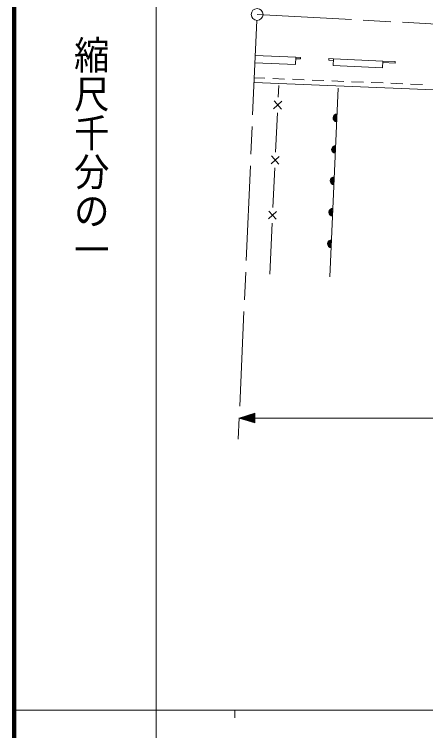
# Model space of a CAD drawing. Units: millimetres, scale not verified. Extents: x 40000 to 680000, y 20000 to 380000.
# Drawn here: x 40000 to 92239, y 202388 to 293302 of the extents above; entities that cross this region are included whole.
import ezdxf
from ezdxf.enums import TextEntityAlignment as Align

# ---------------------------------------------------------------- set-up
doc = ezdxf.new("R2010")
doc.units = ezdxf.units.MM
doc.header["$LTSCALE"] = 1000
doc.linetypes.add('CHAIN', pattern=[18.5, 12, -1.5, 3.5, -1.5])
for name, color, linetype, lineweight in [('M-BGD', 7, 'Continuous', 13), ('M-BMK', 2, 'CHAIN', 13), ('M-BMK-SRVR', 3, 'Continuous', 13), ('M-STR-HTXT', 7, 'Continuous', 13), ('M-TTL', 2, 'Continuous', 140), ('M-TTL-BAND', 7, 'Continuous', 13)]:
    doc.layers.add(name, color=color, linetype=linetype, lineweight=lineweight)
doc.styles.add('@ＭＳ ゴシック', font='')
doc.styles.get('@ＭＳ ゴシック').set_extended_font_data('@MS Gothic')

msp = doc.modelspace()

# ---------------------------------------------------------------- linework, layer by layer
at = {"layer": 'M-BGD'}
for p, q in [((75738, 287867), (70601, 288096)), ((75738, 287867), (75697, 286937)), ((76328, 287640), (75729, 287667)), ((76337, 287840), (75738, 287867)), ((76337, 287840), (76328, 287640)), ((79934, 287679), (79925, 287480)), ((79925, 287480), (80533, 287453)), ((80533, 287653), (79934, 287679)), ((80542, 287652), (80504, 286791)), ((86777, 287374), (80533, 287653)), ((86786, 287374), (86748, 286515)), ((88375, 287303), (86777, 287374)), ((88375, 287303), (88366, 287103)), ((75697, 286937), (70560, 287167)), ((86748, 286515), (80504, 286792)), ((86777, 287174), (88366, 287103)), ((70449, 284654), (115576, 282805)), ((70475, 285246), (71832, 285192)), ((72831, 285152), (74330, 285092)), ((75329, 285052), (76828, 284991)), ((77827, 284951), (79326, 284891)), ((80325, 284851), (81824, 284791)), ((82823, 284751), (84322, 284691)), ((85321, 284651), (86820, 284591)), ((73577, 284289), (73505, 282790)), ((80080, 259997), (81145, 283951)), ((87819, 284551), (89318, 284491)), ((90317, 284451), (91816, 284391)), ((73981, 282267), (72934, 281316)), ((73933, 281268), (72982, 282315)), ((73410, 280793), (73171, 275798)), ((73646, 275275), (72600, 274324)), ((73598, 274276), (72648, 275323)), ((73075, 273801), (72836, 268806)), ((73312, 268283), (72265, 267332)), ((73264, 267284), (72313, 268331)), ((72741, 266809), (72431, 260338))]:
    msp.add_line(p, q, dxfattribs=at)
for centre, radius in [((80977, 280160), 500), ((80977, 280160), 400), ((80977, 280160), 300), ((80977, 280160), 200), ((80977, 280160), 100), ((80977, 280160), 100), ((80799, 276164), 500), ((80799, 276164), 400), ((80799, 276164), 300), ((80799, 276164), 200), ((80799, 276164), 100), ((80799, 276164), 100), ((80621, 272168), 500), ((80621, 272168), 400), ((80621, 272168), 300), ((80621, 272168), 200), ((80621, 272168), 100), ((80621, 272168), 100), ((80444, 268172), 500), ((80444, 268172), 400), ((80444, 268172), 300), ((80444, 268172), 200), ((80444, 268172), 100), ((80444, 268172), 100), ((80266, 264176), 500), ((80266, 264176), 400), ((80266, 264176), 300), ((80266, 264176), 200), ((80266, 264176), 100), ((80266, 264176), 100)]:
    msp.add_arc(centre, radius, 87.45318, 267.45318, dxfattribs=at)
at = {"layer": 'M-BMK'}
for p, q in [((70832, 293285), (170993, 287870)), ((70798, 292536), (68439, 239382))]:
    msp.add_line(p, q, dxfattribs=at)
at = {"layer": 'M-BMK-SRVR'}
msp.add_circle((70832, 293285), 750, dxfattribs=at)
at = {"layer": 'M-STR-HTXT'}
for p, q in [((68558, 242063), (70558, 242663)), ((68558, 242063), (70558, 241463)), ((68558, 242063), (70558, 242063)), ((70558, 242183), (68958, 242183)), ((70558, 241943), (68958, 241943)), ((69358, 242303), (70558, 242303)), ((70558, 242423), (69758, 242423)), ((70158, 242543), (70558, 242543)), ((70558, 241463), (70558, 242663)), ((70558, 242063), (141303, 242063)), ((69358, 241823), (70558, 241823)), ((70558, 241703), (69758, 241703)), ((70158, 241583), (70558, 241583))]:
    msp.add_line(p, q, dxfattribs=at)
at = {"layer": 'M-TTL'}
msp.add_line((40000, 380000), (40000, 20000), dxfattribs=at)
at = {"layer": 'M-TTL-BAND'}
for p, q in [((58000, 370000), (58000, 20000)), ((40000, 205000), (579000, 205000)), ((68000, 205000), (68000, 204000))]:
    msp.add_line(p, q, dxfattribs=at)

# ---------------------------------------------------------------- texts
at = {"layer": 'M-TTL-BAND', "style": '@ＭＳ ゴシック', "width": 1.1}
msp.add_text('縮尺千分の一', height=3290, rotation=270, dxfattribs=at).set_placement((49777, 261030), align=Align.MIDDLE_RIGHT)

doc.saveas('drawing.dxf')
